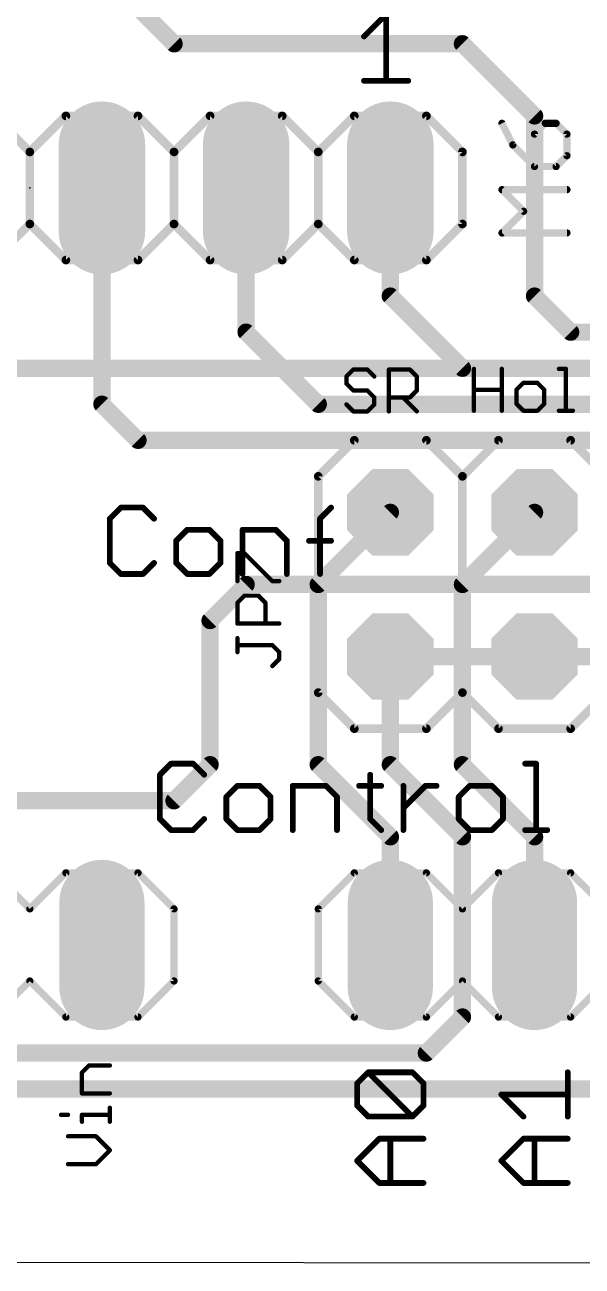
# Model space of a CAD drawing. Extents: x 6 to 93.4, y 7 to 66.
# Drawn here: x 35.47 to 45.29, y 7.04 to 28.91 of the extents above; entities that cross this region are included whole.
import ezdxf

# ---------------------------------------------------------------- set-up
doc = ezdxf.new("R2010")
doc.units = 0
for name, color, linetype in [('1', 22, 'CONTINUOUS'), ('112', 253, 'CONTINUOUS'), ('16', 175, 'CONTINUOUS'), ('17', 82, 'CONTINUOUS'), ('20', 7, 'CONTINUOUS'), ('21', 7, 'CONTINUOUS'), ('23', 7, 'CONTINUOUS'), ('25', 253, 'CONTINUOUS'), ('27', 253, 'CONTINUOUS'), ('51', 53, 'CONTINUOUS')]:
    doc.layers.add(name, color=color, linetype=linetype)

# ---------------------------------------------------------------- blocks, each defined once
blk = doc.blocks.new('RECT')
blk.add_solid([(-0.5, -0.5), (0.5, -0.5), (-0.5, 0.5), (0.5, 0.5)])
blk = doc.blocks.new('OCTAGONP')
at = {"const_width": 0.5}
blk.add_lwpolyline([(-0.25, -0.1036), (-0.25, 0.1036), (-0.1036, 0.25), (0.1036, 0.25), (0.25, 0.1036), (0.25, -0.1036), (0.1036, -0.25), (-0.1036, -0.25), (-0.25, -0.1036), (-0.25, 0.1036)], dxfattribs=at)
blk = doc.blocks.new('LONGP100')
at = {"const_width": 1}
blk.add_lwpolyline([(-0.5, 0), (0.5, 0)], dxfattribs=at)
at = {"const_width": 0.5}
for points in [[(-0.5, 0.25, 1), (-0.5, -0.25)], [(0.5, -0.25, 1), (0.5, 0.25)]]:
    blk.add_lwpolyline(points, format="xyb", dxfattribs=at)

msp = doc.modelspace()

# ---------------------------------------------------------------- linework, layer by layer
at = {"layer": '1', "const_width": 0.3048}
for points in [[(38.1, 28.575), (36.83, 29.845)], [(43.18, 28.575), (38.1, 28.575)], [(44.45, 27.305), (43.18, 28.575)], [(44.45, 24.13), (44.45, 27.305)], [(36.83, 22.225), (36.83, 26.035)], [(39.37, 23.495), (39.37, 26.035)], [(41.91, 24.13), (41.91, 26.035)], [(43.18, 22.86), (41.91, 24.13)], [(45.085, 23.495), (44.45, 24.13)], [(40.64, 22.225), (39.37, 23.495)], [(60.96, 23.495), (45.085, 23.495)], [(61.595, 22.86), (43.18, 22.86)], [(37.465, 21.59), (36.83, 22.225)], [(62.23, 22.225), (40.64, 22.225)], [(62.865, 21.59), (37.465, 21.59)], [(41.91, 20.32), (40.64, 19.05)], [(44.45, 20.32), (43.18, 19.05)], [(40.64, 19.05), (40.64, 15.875)], [(43.18, 19.05), (43.18, 15.875)], [(41.91, 17.78), (41.91, 15.875)], [(40.64, 15.875), (41.91, 14.605)], [(41.91, 15.875), (43.18, 14.605)], [(43.18, 15.875), (44.45, 14.605)], [(41.91, 14.605), (41.91, 12.7)], [(43.18, 14.605), (43.18, 11.43)], [(44.45, 14.605), (44.45, 12.7)], [(43.18, 11.43), (42.545, 10.795)], [(42.545, 10.795), (34.925, 10.795)], [(17.78, 10.16), (48.895, 10.16)]]:
    msp.add_lwpolyline(points, dxfattribs=at)
at = {"layer": '1', "const_width": 0.1524}
for points in [[(38.1, 28.6512, 1), (38.1, 28.4988)], [(38.0461, 28.5211, 1), (38.1539, 28.6289)], [(43.2339, 28.6289, 1), (43.1261, 28.5211)], [(43.18, 28.4988, 1), (43.18, 28.6512)], [(44.5262, 27.305, 1), (44.3738, 27.305)], [(44.3961, 27.2511, 1), (44.5039, 27.3589)], [(36.9062, 26.035, 1), (36.7538, 26.035)], [(39.4462, 26.035, 1), (39.2938, 26.035)], [(41.9862, 26.035, 1), (41.8338, 26.035)], [(41.9639, 24.1839, 1), (41.8561, 24.0761)], [(44.5039, 24.1839, 1), (44.3961, 24.0761)], [(41.8338, 24.13, 1), (41.9862, 24.13)], [(44.3738, 24.13, 1), (44.5262, 24.13)], [(39.4239, 23.5489, 1), (39.3161, 23.4411)], [(45.085, 23.5712, 1), (45.085, 23.4188)], [(45.0311, 23.4411, 1), (45.1389, 23.5489)], [(39.2938, 23.495, 1), (39.4462, 23.495)], [(43.18, 22.9362, 1), (43.18, 22.7838)], [(43.1261, 22.8061, 1), (43.2339, 22.9139)], [(36.8839, 22.2789, 1), (36.7761, 22.1711)], [(40.64, 22.3012, 1), (40.64, 22.1488)], [(40.5861, 22.1711, 1), (40.6939, 22.2789)], [(36.7538, 22.225, 1), (36.9062, 22.225)], [(37.465, 21.6662, 1), (37.465, 21.5138)], [(37.4111, 21.5361, 1), (37.5189, 21.6439)], [(41.9639, 20.2661, 1), (41.8561, 20.3739)], [(44.5039, 20.2661, 1), (44.3961, 20.3739)], [(40.7162, 19.05, 1), (40.5638, 19.05)], [(40.5861, 19.1039, 1), (40.6939, 18.9961)], [(43.2562, 19.05, 1), (43.1038, 19.05)], [(43.1261, 19.1039, 1), (43.2339, 18.9961)], [(41.9862, 17.78, 1), (41.8338, 17.78)], [(40.6939, 15.9289, 1), (40.5861, 15.8211)], [(41.9639, 15.9289, 1), (41.8561, 15.8211)], [(43.2339, 15.9289, 1), (43.1261, 15.8211)], [(40.5638, 15.875, 1), (40.7162, 15.875)], [(41.8338, 15.875, 1), (41.9862, 15.875)], [(43.1038, 15.875, 1), (43.2562, 15.875)], [(41.9862, 14.605, 1), (41.8338, 14.605)], [(41.8561, 14.5511, 1), (41.9639, 14.6589)], [(43.2562, 14.605, 1), (43.1038, 14.605)], [(43.1261, 14.5511, 1), (43.2339, 14.6589)], [(44.5262, 14.605, 1), (44.3738, 14.605)], [(44.3961, 14.5511, 1), (44.5039, 14.6589)], [(41.8338, 12.7, 1), (41.9862, 12.7)], [(44.3738, 12.7, 1), (44.5262, 12.7)], [(43.1038, 11.43, 1), (43.2562, 11.43)], [(43.2339, 11.3761, 1), (43.1261, 11.4839)], [(42.545, 10.7188, 1), (42.545, 10.8712)], [(42.4911, 10.8489, 1), (42.5989, 10.7411)]]:
    msp.add_lwpolyline(points, format="xyb", dxfattribs=at)
at = {"layer": '112'}
for points, const_width in [([(41.4458, 28.7034), (41.8356, 29.0932)], 0.1016), ([(41.8356, 29.0932), (41.8356, 27.9238)], 0.1016), ([(41.4458, 27.9238), (42.2254, 27.9238)], 0.1016), ([(41.259, 22.8363), (41.1361, 22.7135)], 0.0762), ([(41.1361, 22.7135), (41.1361, 22.5906)], 0.0762), ([(41.5047, 22.8363), (41.259, 22.8363)], 0.0762), ([(41.6276, 22.7135), (41.5047, 22.8363)], 0.0762), ([(41.8845, 22.0991), (41.8845, 22.8363)], 0.0762), ([(41.8845, 22.8363), (42.2531, 22.8363)], 0.0762), ([(42.2531, 22.8363), (42.376, 22.7135)], 0.0762), ([(42.376, 22.7135), (42.376, 22.4677)], 0.0762), ([(43.3821, 22.1111), (43.3821, 22.8483)], 0.0762), ([(43.8736, 22.8483), (43.8736, 22.1111)], 0.0762), ([(44.8789, 22.8483), (45.0018, 22.8483)], 0.0762), ([(45.0018, 22.8483), (45.0018, 22.1111)], 0.0762), ([(41.1361, 22.5906), (41.259, 22.4677)], 0.0762), ([(44.2534, 22.6026), (44.1305, 22.4797)], 0.0762), ([(44.4991, 22.6026), (44.2534, 22.6026)], 0.0762), ([(44.622, 22.4797), (44.4991, 22.6026)], 0.0762), ([(41.259, 22.4677), (41.5047, 22.4677)], 0.0762), ([(41.5047, 22.4677), (41.6276, 22.3448)], 0.0762), ([(41.6276, 22.3448), (41.6276, 22.222)], 0.0762), ([(42.2531, 22.3448), (41.8845, 22.3448)], 0.0762), ([(42.1303, 22.3448), (42.376, 22.0991)], 0.0762), ([(42.376, 22.4677), (42.2531, 22.3448)], 0.0762), ([(43.3821, 22.4797), (43.8736, 22.4797)], 0.0762), ([(44.1305, 22.4797), (44.1305, 22.234)], 0.0762), ([(44.622, 22.234), (44.622, 22.4797)], 0.0762), ([(41.259, 22.0991), (41.1361, 22.222)], 0.0762), ([(41.5047, 22.0991), (41.259, 22.0991)], 0.0762), ([(41.6276, 22.222), (41.5047, 22.0991)], 0.0762), ([(44.1305, 22.234), (44.2534, 22.1111)], 0.0762), ([(44.2534, 22.1111), (44.4991, 22.1111)], 0.0762), ([(44.4991, 22.1111), (44.622, 22.234)], 0.0762), ([(44.8789, 22.1111), (45.1247, 22.1111)], 0.0762)]:
    msp.add_lwpolyline(points, dxfattribs=dict(at, const_width=const_width))
for points, const_width in [([(41.4278, 28.7214, 1), (41.4638, 28.6854)], 0.0508), ([(41.4458, 27.9492, 1), (41.4458, 27.8984)], 0.0508), ([(41.8102, 27.9238, 1), (41.861, 27.9238)], 0.0508), ([(42.2254, 27.8984, 1), (42.2254, 27.9492)], 0.0508), ([(41.1551, 22.7135, 1), (41.117, 22.7135)], 0.0381), ([(41.1226, 22.7269, 1), (41.1496, 22.7)], 0.0381), ([(41.259, 22.8554, 1), (41.259, 22.8173)], 0.0381), ([(41.2724, 22.8229, 1), (41.2455, 22.8498)], 0.0381), ([(41.5182, 22.8498, 1), (41.4912, 22.8229)], 0.0381), ([(41.5047, 22.8173, 1), (41.5047, 22.8554)], 0.0381), ([(41.6141, 22.7, 1), (41.6411, 22.7269)], 0.0381), ([(41.9036, 22.8363, 1), (41.8655, 22.8363)], 0.0381), ([(41.8845, 22.8554, 1), (41.8845, 22.8173)], 0.0381), ([(42.2666, 22.8498, 1), (42.2397, 22.8229)], 0.0381), ([(42.2531, 22.8173, 1), (42.2531, 22.8554)], 0.0381), ([(42.3951, 22.7135, 1), (42.357, 22.7135)], 0.0381), ([(42.3625, 22.7, 1), (42.3895, 22.7269)], 0.0381), ([(43.4012, 22.8483, 1), (43.3631, 22.8483)], 0.0381), ([(43.8926, 22.8483, 1), (43.8545, 22.8483)], 0.0381), ([(44.8789, 22.8674, 1), (44.8789, 22.8293)], 0.0381), ([(45.0209, 22.8483, 1), (44.9828, 22.8483)], 0.0381), ([(45.0018, 22.8293, 1), (45.0018, 22.8674)], 0.0381), ([(41.117, 22.5906, 1), (41.1551, 22.5906)], 0.0381), ([(41.1496, 22.6041, 1), (41.1226, 22.5771)], 0.0381), ([(44.2534, 22.6216, 1), (44.2534, 22.5835)], 0.0381), ([(44.2669, 22.5891, 1), (44.2399, 22.6161)], 0.0381), ([(44.5126, 22.6161, 1), (44.4857, 22.5891)], 0.0381), ([(44.4991, 22.5835, 1), (44.4991, 22.6216)], 0.0381), ([(41.259, 22.4868, 1), (41.259, 22.4487)], 0.0381), ([(41.2455, 22.4542, 1), (41.2724, 22.4812)], 0.0381), ([(41.5182, 22.4812, 1), (41.4912, 22.4542)], 0.0381), ([(41.5047, 22.4487, 1), (41.5047, 22.4868)], 0.0381), ([(41.6466, 22.3448, 1), (41.6085, 22.3448)], 0.0381), ([(41.6141, 22.3314, 1), (41.6411, 22.3583)], 0.0381), ([(41.8845, 22.3639, 1), (41.8845, 22.3258)], 0.0381), ([(42.1437, 22.3583, 1), (42.1168, 22.3314)], 0.0381), ([(42.2397, 22.3583, 1), (42.2666, 22.3314)], 0.0381), ([(42.2531, 22.3258, 1), (42.2531, 22.3639)], 0.0381), ([(42.357, 22.4677, 1), (42.3951, 22.4677)], 0.0381), ([(42.3895, 22.4542, 1), (42.3625, 22.4812)], 0.0381), ([(43.3821, 22.4988, 1), (43.3821, 22.4607)], 0.0381), ([(43.8736, 22.4607, 1), (43.8736, 22.4988)], 0.0381), ([(44.1496, 22.4797, 1), (44.1115, 22.4797)], 0.0381), ([(44.117, 22.4932, 1), (44.144, 22.4662)], 0.0381), ([(44.641, 22.4797, 1), (44.6029, 22.4797)], 0.0381), ([(44.6085, 22.4662, 1), (44.6355, 22.4932)], 0.0381), ([(41.1496, 22.2354, 1), (41.1226, 22.2085)], 0.0381), ([(41.259, 22.1181, 1), (41.259, 22.08)], 0.0381), ([(41.2455, 22.0856, 1), (41.2724, 22.1126)], 0.0381), ([(41.4912, 22.1126, 1), (41.5182, 22.0856)], 0.0381), ([(41.5047, 22.08, 1), (41.5047, 22.1181)], 0.0381), ([(41.6085, 22.222, 1), (41.6466, 22.222)], 0.0381), ([(41.6411, 22.2085, 1), (41.6141, 22.2354)], 0.0381), ([(41.8655, 22.0991, 1), (41.9036, 22.0991)], 0.0381), ([(42.3625, 22.0856, 1), (42.3895, 22.1126)], 0.0381), ([(43.3631, 22.1111, 1), (43.4012, 22.1111)], 0.0381), ([(43.8545, 22.1111, 1), (43.8926, 22.1111)], 0.0381), ([(44.144, 22.2474, 1), (44.117, 22.2205)], 0.0381), ([(44.1115, 22.234, 1), (44.1496, 22.234)], 0.0381), ([(44.2534, 22.1302, 1), (44.2534, 22.0921)], 0.0381), ([(44.2399, 22.0976, 1), (44.2669, 22.1246)], 0.0381), ([(44.4857, 22.1246, 1), (44.5126, 22.0976)], 0.0381), ([(44.4991, 22.0921, 1), (44.4991, 22.1302)], 0.0381), ([(44.6029, 22.234, 1), (44.641, 22.234)], 0.0381), ([(44.6355, 22.2205, 1), (44.6085, 22.2474)], 0.0381), ([(44.8789, 22.1302, 1), (44.8789, 22.0921)], 0.0381), ([(44.9828, 22.1111, 1), (45.0209, 22.1111)], 0.0381), ([(45.1247, 22.0921, 1), (45.1247, 22.1302)], 0.0381)]:
    msp.add_lwpolyline(points, format="xyb", dxfattribs=dict(at, const_width=const_width))
at = {"layer": '16', "const_width": 0.3048}
for points in [[(28.575, 22.86), (52.705, 22.86)], [(38.735, 18.415), (39.37, 19.05)], [(39.37, 19.05), (50.8, 19.05)], [(38.735, 15.875), (38.735, 18.415)], [(41.91, 17.78), (44.45, 17.78)], [(44.45, 17.78), (46.99, 17.78)], [(38.1, 15.24), (38.735, 15.875)], [(24.13, 15.24), (38.1, 15.24)]]:
    msp.add_lwpolyline(points, dxfattribs=at)
at = {"layer": '16', "const_width": 0.1524}
for points in [[(39.37, 19.1262, 1), (39.37, 18.9738)], [(39.4239, 18.9961, 1), (39.3161, 19.1039)], [(38.8112, 18.415, 1), (38.6588, 18.415)], [(38.6811, 18.4689, 1), (38.7889, 18.3611)], [(41.91, 17.8562, 1), (41.91, 17.7038)], [(44.45, 17.8562, 1), (44.45, 17.7038)], [(44.45, 17.7038, 1), (44.45, 17.8562)], [(38.7889, 15.8211, 1), (38.6811, 15.9289)], [(38.6588, 15.875, 1), (38.8112, 15.875)], [(38.0461, 15.2939, 1), (38.1539, 15.1861)], [(38.1, 15.1638, 1), (38.1, 15.3162)]]:
    msp.add_lwpolyline(points, format="xyb", dxfattribs=at)
at = {"layer": '20'}
msp.add_line((5.952, 7.147), (93.354, 7.041), dxfattribs=at)
at = {"layer": '21'}
for points, const_width in [([(35.56, 26.67), (34.925, 27.305)], 0.1524), ([(35.56, 26.67), (36.195, 27.305)], 0.1524), ([(36.195, 27.305), (37.465, 27.305)], 0.1524), ([(37.465, 27.305), (38.1, 26.67)], 0.1524), ([(38.1, 26.67), (38.735, 27.305)], 0.1524), ([(38.735, 27.305), (40.005, 27.305)], 0.1524), ([(40.005, 27.305), (40.64, 26.67)], 0.1524), ([(40.64, 26.67), (41.275, 27.305)], 0.1524), ([(41.275, 27.305), (42.545, 27.305)], 0.1524), ([(43.18, 26.67), (42.545, 27.305)], 0.1524), ([(35.56, 25.4), (35.56, 26.67)], 0.1524), ([(38.1, 25.4), (38.1, 26.67)], 0.1524), ([(40.64, 25.4), (40.64, 26.67)], 0.1524), ([(43.18, 25.4), (43.18, 26.67)], 0.1524), ([(34.925, 24.765), (35.56, 25.4)], 0.1524), ([(36.195, 24.765), (35.56, 25.4)], 0.1524), ([(38.1, 25.4), (37.465, 24.765)], 0.1524), ([(38.735, 24.765), (38.1, 25.4)], 0.1524), ([(40.64, 25.4), (40.005, 24.765)], 0.1524), ([(41.275, 24.765), (40.64, 25.4)], 0.1524), ([(42.545, 24.765), (43.18, 25.4)], 0.1524), ([(37.465, 24.765), (36.195, 24.765)], 0.1524), ([(40.005, 24.765), (38.735, 24.765)], 0.1524), ([(42.545, 24.765), (41.275, 24.765)], 0.1524), ([(40.64, 20.955), (41.275, 21.59)], 0.1524), ([(41.275, 21.59), (42.545, 21.59)], 0.1524), ([(42.545, 21.59), (43.18, 20.955)], 0.1524), ([(43.18, 20.955), (43.815, 21.59)], 0.1524), ([(43.815, 21.59), (45.085, 21.59)], 0.1524), ([(45.085, 21.59), (45.72, 20.955)], 0.1524), ([(40.64, 17.145), (40.64, 20.955)], 0.1524), ([(43.18, 20.955), (43.18, 17.145)], 0.1524), ([(40.64, 17.145), (41.275, 16.51)], 0.1524), ([(42.545, 16.51), (43.18, 17.145)], 0.1524), ([(43.18, 17.145), (43.815, 16.51)], 0.1524), ([(45.085, 16.51), (45.72, 17.145)], 0.1524), ([(41.275, 16.51), (42.545, 16.51)], 0.1524), ([(43.815, 16.51), (45.085, 16.51)], 0.1524), ([(34.925, 13.97), (35.56, 13.335)], 0.127), ([(35.56, 13.335), (36.195, 13.97)], 0.127), ([(36.195, 13.97), (37.465, 13.97)], 0.127), ([(37.465, 13.97), (38.1, 13.335)], 0.127), ([(40.64, 13.335), (41.275, 13.97)], 0.127), ([(41.275, 13.97), (42.545, 13.97)], 0.127), ([(42.545, 13.97), (43.18, 13.335)], 0.127), ([(43.18, 13.335), (43.815, 13.97)], 0.127), ([(43.815, 13.97), (45.085, 13.97)], 0.127), ([(45.085, 13.97), (45.72, 13.335)], 0.127), ([(38.1, 13.335), (38.1, 12.065)], 0.127), ([(40.64, 12.065), (40.64, 13.335)], 0.127), ([(35.56, 12.065), (34.925, 11.43)], 0.127), ([(36.195, 11.43), (35.56, 12.065)], 0.127), ([(38.1, 12.065), (37.465, 11.43)], 0.127), ([(41.275, 11.43), (40.64, 12.065)], 0.127), ([(43.18, 12.065), (42.545, 11.43)], 0.127), ([(43.815, 11.43), (43.18, 12.065)], 0.127), ([(45.72, 12.065), (45.085, 11.43)], 0.127), ([(37.465, 11.43), (36.195, 11.43)], 0.127), ([(42.545, 11.43), (41.275, 11.43)], 0.127), ([(45.085, 11.43), (43.815, 11.43)], 0.127), ([(36.4782, 10.4533), (36.6011, 10.5762)], 0.0762), ([(36.6011, 10.5762), (36.9697, 10.5762)], 0.0762), ([(41.3248, 10.2611), (41.5197, 10.456)], 0.1016), ([(41.5197, 10.456), (42.2993, 10.456)], 0.1016), ([(42.2993, 9.6764), (41.5197, 10.456)], 0.1016), ([(42.2993, 10.456), (42.4942, 10.2611)], 0.1016), ([(45.0342, 9.6764), (45.0342, 10.456)], 0.1016), ([(36.4782, 10.0847), (36.4782, 10.4533)], 0.0762), ([(41.3248, 9.8713), (41.3248, 10.2611)], 0.1016), ([(42.4942, 10.2611), (42.4942, 9.8713)], 0.1016), ([(36.9697, 10.0847), (36.4782, 10.0847)], 0.0762), ([(44.2546, 9.6764), (43.8648, 10.0662)], 0.1016), ([(43.8648, 10.0662), (45.0342, 10.0662)], 0.1016), ([(36.9697, 9.5857), (36.9697, 9.8315)], 0.0762), ([(41.5197, 9.6764), (41.3248, 9.8713)], 0.1016), ([(42.4942, 9.8713), (42.2993, 9.6764)], 0.1016), ([(36.1096, 9.7086), (36.2325, 9.7086)], 0.0762), ([(36.4782, 9.5857), (36.4782, 9.7086)], 0.0762), ([(36.4782, 9.7086), (36.9697, 9.7086)], 0.0762), ([(42.2993, 9.6764), (41.5197, 9.6764)], 0.1016), ([(36.724, 9.3288), (36.2325, 9.3288)], 0.0762), ([(36.9697, 9.0831), (36.724, 9.3288)], 0.0762), ([(41.3248, 8.8968), (41.7146, 9.2866)], 0.1016), ([(41.7146, 9.2866), (42.4942, 9.2866)], 0.1016), ([(41.9095, 8.507), (41.9095, 9.2866)], 0.1016), ([(43.8648, 8.8968), (44.2546, 9.2866)], 0.1016), ([(44.2546, 9.2866), (45.0342, 9.2866)], 0.1016), ([(44.4495, 8.507), (44.4495, 9.2866)], 0.1016), ([(36.724, 8.8373), (36.9697, 9.0831)], 0.0762), ([(36.2325, 8.8373), (36.724, 8.8373)], 0.0762), ([(41.7146, 8.507), (41.3248, 8.8968)], 0.1016), ([(44.2546, 8.507), (43.8648, 8.8968)], 0.1016), ([(42.4942, 8.507), (41.7146, 8.507)], 0.1016), ([(45.0342, 8.507), (44.2546, 8.507)], 0.1016)]:
    msp.add_lwpolyline(points, dxfattribs=dict(at, const_width=const_width))
for points, const_width in [([(36.195, 27.3431, 1), (36.195, 27.2669)], 0.0762), ([(36.2219, 27.2781, 1), (36.1681, 27.3319)], 0.0762), ([(37.4919, 27.3319, 1), (37.4381, 27.2781)], 0.0762), ([(37.465, 27.2669, 1), (37.465, 27.3431)], 0.0762), ([(38.735, 27.3431, 1), (38.735, 27.2669)], 0.0762), ([(38.7619, 27.2781, 1), (38.7081, 27.3319)], 0.0762), ([(40.0319, 27.3319, 1), (39.9781, 27.2781)], 0.0762), ([(40.005, 27.2669, 1), (40.005, 27.3431)], 0.0762), ([(41.275, 27.3431, 1), (41.275, 27.2669)], 0.0762), ([(41.3019, 27.2781, 1), (41.2481, 27.3319)], 0.0762), ([(42.5719, 27.3319, 1), (42.5181, 27.2781)], 0.0762), ([(42.545, 27.2669, 1), (42.545, 27.3431)], 0.0762), ([(35.5981, 26.67, 1), (35.5219, 26.67)], 0.0762), ([(35.5331, 26.6969, 1), (35.5869, 26.6431)], 0.0762), ([(35.5331, 26.6431, 1), (35.5869, 26.6969)], 0.0762), ([(38.1381, 26.67, 1), (38.0619, 26.67)], 0.0762), ([(38.0731, 26.6969, 1), (38.1269, 26.6431)], 0.0762), ([(38.0731, 26.6431, 1), (38.1269, 26.6969)], 0.0762), ([(40.6781, 26.67, 1), (40.6019, 26.67)], 0.0762), ([(40.6131, 26.6969, 1), (40.6669, 26.6431)], 0.0762), ([(40.6131, 26.6431, 1), (40.6669, 26.6969)], 0.0762), ([(43.2181, 26.67, 1), (43.1419, 26.67)], 0.0762), ([(43.1531, 26.6431, 1), (43.2069, 26.6969)], 0.0762), ([(35.5219, 25.4, 1), (35.5981, 25.4)], 0.0762), ([(35.5869, 25.4269, 1), (35.5331, 25.3731)], 0.0762), ([(35.5869, 25.3731, 1), (35.5331, 25.4269)], 0.0762), ([(38.0619, 25.4, 1), (38.1381, 25.4)], 0.0762), ([(38.1269, 25.4269, 1), (38.0731, 25.3731)], 0.0762), ([(38.1269, 25.3731, 1), (38.0731, 25.4269)], 0.0762), ([(40.6019, 25.4, 1), (40.6781, 25.4)], 0.0762), ([(40.6669, 25.4269, 1), (40.6131, 25.3731)], 0.0762), ([(40.6669, 25.3731, 1), (40.6131, 25.4269)], 0.0762), ([(43.1419, 25.4, 1), (43.2181, 25.4)], 0.0762), ([(43.2069, 25.3731, 1), (43.1531, 25.4269)], 0.0762), ([(36.195, 24.8031, 1), (36.195, 24.7269)], 0.0762), ([(36.1681, 24.7381, 1), (36.2219, 24.7919)], 0.0762), ([(37.4381, 24.7919, 1), (37.4919, 24.7381)], 0.0762), ([(37.465, 24.7269, 1), (37.465, 24.8031)], 0.0762), ([(38.735, 24.8031, 1), (38.735, 24.7269)], 0.0762), ([(38.7081, 24.7381, 1), (38.7619, 24.7919)], 0.0762), ([(39.9781, 24.7919, 1), (40.0319, 24.7381)], 0.0762), ([(40.005, 24.7269, 1), (40.005, 24.8031)], 0.0762), ([(41.275, 24.8031, 1), (41.275, 24.7269)], 0.0762), ([(41.2481, 24.7381, 1), (41.3019, 24.7919)], 0.0762), ([(42.5181, 24.7919, 1), (42.5719, 24.7381)], 0.0762), ([(42.545, 24.7269, 1), (42.545, 24.8031)], 0.0762), ([(41.275, 21.6281, 1), (41.275, 21.5519)], 0.0762), ([(41.3019, 21.5631, 1), (41.2481, 21.6169)], 0.0762), ([(42.5719, 21.6169, 1), (42.5181, 21.5631)], 0.0762), ([(42.545, 21.5519, 1), (42.545, 21.6281)], 0.0762), ([(43.815, 21.6281, 1), (43.815, 21.5519)], 0.0762), ([(43.8419, 21.5631, 1), (43.7881, 21.6169)], 0.0762), ([(45.1119, 21.6169, 1), (45.0581, 21.5631)], 0.0762), ([(45.085, 21.5519, 1), (45.085, 21.6281)], 0.0762), ([(40.6781, 20.955, 1), (40.6019, 20.955)], 0.0762), ([(40.6131, 20.9819, 1), (40.6669, 20.9281)], 0.0762), ([(43.2181, 20.955, 1), (43.1419, 20.955)], 0.0762), ([(43.1531, 20.9819, 1), (43.2069, 20.9281)], 0.0762), ([(43.1531, 20.9281, 1), (43.2069, 20.9819)], 0.0762), ([(40.6019, 17.145, 1), (40.6781, 17.145)], 0.0762), ([(40.6669, 17.1719, 1), (40.6131, 17.1181)], 0.0762), ([(43.1419, 17.145, 1), (43.2181, 17.145)], 0.0762), ([(43.2069, 17.1719, 1), (43.1531, 17.1181)], 0.0762), ([(43.2069, 17.1181, 1), (43.1531, 17.1719)], 0.0762), ([(41.275, 16.5481, 1), (41.275, 16.4719)], 0.0762), ([(41.2481, 16.4831, 1), (41.3019, 16.5369)], 0.0762), ([(42.5181, 16.5369, 1), (42.5719, 16.4831)], 0.0762), ([(42.545, 16.4719, 1), (42.545, 16.5481)], 0.0762), ([(43.815, 16.5481, 1), (43.815, 16.4719)], 0.0762), ([(43.7881, 16.4831, 1), (43.8419, 16.5369)], 0.0762), ([(45.0581, 16.5369, 1), (45.1119, 16.4831)], 0.0762), ([(45.085, 16.4719, 1), (45.085, 16.5481)], 0.0762), ([(36.195, 14.0018, 1), (36.195, 13.9383)], 0.0635), ([(36.2175, 13.9475, 1), (36.1725, 13.9925)], 0.0635), ([(37.4875, 13.9925, 1), (37.4425, 13.9475)], 0.0635), ([(37.465, 13.9383, 1), (37.465, 14.0018)], 0.0635), ([(41.275, 14.0018, 1), (41.275, 13.9383)], 0.0635), ([(41.2975, 13.9475, 1), (41.2525, 13.9925)], 0.0635), ([(42.5675, 13.9925, 1), (42.5225, 13.9475)], 0.0635), ([(42.545, 13.9383, 1), (42.545, 14.0018)], 0.0635), ([(43.815, 14.0018, 1), (43.815, 13.9383)], 0.0635), ([(43.8375, 13.9475, 1), (43.7925, 13.9925)], 0.0635), ([(45.1075, 13.9925, 1), (45.0625, 13.9475)], 0.0635), ([(45.085, 13.9383, 1), (45.085, 14.0018)], 0.0635), ([(35.5375, 13.3575, 1), (35.5825, 13.3125)], 0.0635), ([(35.5375, 13.3125, 1), (35.5825, 13.3575)], 0.0635), ([(38.1318, 13.335, 1), (38.0682, 13.335)], 0.0635), ([(38.0775, 13.3125, 1), (38.1225, 13.3575)], 0.0635), ([(40.6718, 13.335, 1), (40.6082, 13.335)], 0.0635), ([(40.6175, 13.3575, 1), (40.6625, 13.3125)], 0.0635), ([(43.1575, 13.3575, 1), (43.2025, 13.3125)], 0.0635), ([(43.1575, 13.3125, 1), (43.2025, 13.3575)], 0.0635), ([(35.5825, 12.0875, 1), (35.5375, 12.0425)], 0.0635), ([(35.5825, 12.0425, 1), (35.5375, 12.0875)], 0.0635), ([(38.0682, 12.065, 1), (38.1318, 12.065)], 0.0635), ([(38.1225, 12.0425, 1), (38.0775, 12.0875)], 0.0635), ([(40.6625, 12.0875, 1), (40.6175, 12.0425)], 0.0635), ([(40.6082, 12.065, 1), (40.6718, 12.065)], 0.0635), ([(43.2025, 12.0875, 1), (43.1575, 12.0425)], 0.0635), ([(43.2025, 12.0425, 1), (43.1575, 12.0875)], 0.0635), ([(36.195, 11.4618, 1), (36.195, 11.3982)], 0.0635), ([(36.1725, 11.4075, 1), (36.2175, 11.4525)], 0.0635), ([(37.4425, 11.4525, 1), (37.4875, 11.4075)], 0.0635), ([(37.465, 11.3982, 1), (37.465, 11.4618)], 0.0635), ([(41.275, 11.4618, 1), (41.275, 11.3982)], 0.0635), ([(41.2525, 11.4075, 1), (41.2975, 11.4525)], 0.0635), ([(42.5225, 11.4525, 1), (42.5675, 11.4075)], 0.0635), ([(42.545, 11.3982, 1), (42.545, 11.4618)], 0.0635), ([(43.815, 11.4618, 1), (43.815, 11.3982)], 0.0635), ([(43.7925, 11.4075, 1), (43.8375, 11.4525)], 0.0635), ([(45.0625, 11.4525, 1), (45.1075, 11.4075)], 0.0635), ([(45.085, 11.3982, 1), (45.085, 11.4618)], 0.0635), ([(36.6011, 10.5952, 1), (36.6011, 10.5571)], 0.0381), ([(36.6146, 10.5627, 1), (36.5876, 10.5896)], 0.0381), ([(36.9697, 10.5571, 1), (36.9697, 10.5952)], 0.0381), ([(41.5377, 10.474, 1), (41.5017, 10.438)], 0.0508), ([(41.5197, 10.4814, 1), (41.5197, 10.4306)], 0.0508), ([(41.5377, 10.438, 1), (41.5017, 10.474)], 0.0508), ([(42.3173, 10.474, 1), (42.2813, 10.438)], 0.0508), ([(42.2993, 10.4306, 1), (42.2993, 10.4814)], 0.0508), ([(45.0596, 10.456, 1), (45.0088, 10.456)], 0.0508), ([(36.4647, 10.4668, 1), (36.4917, 10.4398)], 0.0381), ([(36.4973, 10.4533, 1), (36.4592, 10.4533)], 0.0381), ([(41.3068, 10.2791, 1), (41.3428, 10.2431)], 0.0508), ([(41.3502, 10.2611, 1), (41.2994, 10.2611)], 0.0508), ([(42.5196, 10.2611, 1), (42.4688, 10.2611)], 0.0508), ([(42.4762, 10.2431, 1), (42.5122, 10.2791)], 0.0508), ([(36.4782, 10.1037, 1), (36.4782, 10.0656)], 0.0381), ([(36.4592, 10.0847, 1), (36.4973, 10.0847)], 0.0381), ([(36.9697, 10.0656, 1), (36.9697, 10.1037)], 0.0381), ([(43.8828, 10.0842, 1), (43.8468, 10.0482)], 0.0508), ([(43.8648, 10.0916, 1), (43.8648, 10.0408)], 0.0508), ([(45.0342, 10.0408, 1), (45.0342, 10.0916)], 0.0508), ([(36.9888, 9.8315, 1), (36.9507, 9.8315)], 0.0381), ([(41.3428, 9.8893, 1), (41.3068, 9.8533)], 0.0508), ([(41.2994, 9.8713, 1), (41.3502, 9.8713)], 0.0508), ([(42.4688, 9.8713, 1), (42.5196, 9.8713)], 0.0508), ([(42.5122, 9.8533, 1), (42.4762, 9.8893)], 0.0508), ([(36.1096, 9.7277, 1), (36.1096, 9.6896)], 0.0381), ([(36.2325, 9.6896, 1), (36.2325, 9.7277)], 0.0381), ([(36.4782, 9.7277, 1), (36.4782, 9.6896)], 0.0381), ([(36.4973, 9.7086, 1), (36.4592, 9.7086)], 0.0381), ([(36.9697, 9.6896, 1), (36.9697, 9.7277)], 0.0381), ([(41.5197, 9.7018, 1), (41.5197, 9.651)], 0.0508), ([(41.5017, 9.6584, 1), (41.5377, 9.6944)], 0.0508), ([(42.2813, 9.6944, 1), (42.3173, 9.6584)], 0.0508), ([(42.2813, 9.6584, 1), (42.3173, 9.6944)], 0.0508), ([(42.2993, 9.651, 1), (42.2993, 9.7018)], 0.0508), ([(44.2366, 9.6584, 1), (44.2726, 9.6944)], 0.0508), ([(45.0088, 9.6764, 1), (45.0596, 9.6764)], 0.0508), ([(36.4592, 9.5857, 1), (36.4973, 9.5857)], 0.0381), ([(36.9507, 9.5857, 1), (36.9888, 9.5857)], 0.0381), ([(36.2325, 9.3479, 1), (36.2325, 9.3098)], 0.0381), ([(36.7374, 9.3423, 1), (36.7105, 9.3153)], 0.0381), ([(36.724, 9.3098, 1), (36.724, 9.3479)], 0.0381), ([(41.7146, 9.312, 1), (41.7146, 9.2612)], 0.0508), ([(41.7326, 9.2686, 1), (41.6966, 9.3046)], 0.0508), ([(41.9349, 9.2866, 1), (41.8841, 9.2866)], 0.0508), ([(42.4942, 9.2612, 1), (42.4942, 9.312)], 0.0508), ([(44.2546, 9.312, 1), (44.2546, 9.2612)], 0.0508), ([(44.2726, 9.2686, 1), (44.2366, 9.3046)], 0.0508), ([(44.4749, 9.2866, 1), (44.4241, 9.2866)], 0.0508), ([(45.0342, 9.2612, 1), (45.0342, 9.312)], 0.0508), ([(36.9832, 9.0696, 1), (36.9562, 9.0965)], 0.0381), ([(36.9562, 9.0696, 1), (36.9832, 9.0965)], 0.0381), ([(36.2325, 8.8564, 1), (36.2325, 8.8183)], 0.0381), ([(36.7105, 8.8508, 1), (36.7374, 8.8239)], 0.0381), ([(36.724, 8.8183, 1), (36.724, 8.8564)], 0.0381), ([(41.3428, 8.9148, 1), (41.3068, 8.8788)], 0.0508), ([(41.3068, 8.9148, 1), (41.3428, 8.8788)], 0.0508), ([(43.8828, 8.9148, 1), (43.8468, 8.8788)], 0.0508), ([(43.8468, 8.9148, 1), (43.8828, 8.8788)], 0.0508), ([(41.7146, 8.5324, 1), (41.7146, 8.4816)], 0.0508), ([(41.6966, 8.489, 1), (41.7326, 8.525)], 0.0508), ([(41.8841, 8.507, 1), (41.9349, 8.507)], 0.0508), ([(42.4942, 8.4816, 1), (42.4942, 8.5324)], 0.0508), ([(44.2546, 8.5324, 1), (44.2546, 8.4816)], 0.0508), ([(44.2366, 8.489, 1), (44.2726, 8.525)], 0.0508), ([(44.4241, 8.507, 1), (44.4749, 8.507)], 0.0508), ([(45.0342, 8.4816, 1), (45.0342, 8.5324)], 0.0508)]:
    msp.add_lwpolyline(points, format="xyb", dxfattribs=dict(at, const_width=const_width))
at = {"layer": '23'}
msp.add_point((35.56, 26.035), dxfattribs=at)
at = {"layer": '25'}
for points, const_width in [([(43.8763, 27.175), (44.067, 26.7936)], 0.127), ([(44.639, 27.175), (44.4483, 26.9843)], 0.127), ([(44.8296, 27.175), (44.639, 27.175)], 0.127), ([(45.0203, 26.9843), (44.8296, 27.175)], 0.127), ([(44.4483, 26.9843), (44.4483, 26.4123)], 0.127), ([(45.0203, 26.603), (45.0203, 26.9843)], 0.127), ([(44.067, 26.7936), (44.4483, 26.4123)], 0.127), ([(44.4483, 26.4123), (44.8296, 26.4123)], 0.127), ([(44.8296, 26.4123), (45.0203, 26.603)], 0.127), ([(44.2577, 25.6242), (43.8763, 26.0056)], 0.127), ([(43.8763, 26.0056), (45.0203, 26.0056)], 0.127), ([(43.8763, 25.2429), (44.2577, 25.6242)], 0.127), ([(45.0203, 25.2429), (43.8763, 25.2429)], 0.127), ([(39.2167, 19.1099), (39.2167, 19.6014)], 0.0762), ([(39.2167, 19.6014), (39.3395, 19.6014)], 0.0762), ([(39.3395, 19.6014), (39.831, 19.1099)], 0.0762), ([(39.831, 19.1099), (39.9539, 19.1099)], 0.0762), ([(39.2167, 18.7301), (39.3395, 18.853)], 0.0762), ([(39.3395, 18.853), (39.5853, 18.853)], 0.0762), ([(39.5853, 18.853), (39.7082, 18.7301)], 0.0762), ([(39.2167, 18.3615), (39.2167, 18.7301)], 0.0762), ([(39.7082, 18.7301), (39.7082, 18.3615)], 0.0762), ([(39.9539, 18.3615), (39.2167, 18.3615)], 0.0762), ([(39.2167, 17.8588), (39.2167, 18.1046)], 0.0762), ([(39.831, 17.9817), (39.2167, 17.9817)], 0.0762), ([(39.9539, 17.8588), (39.831, 17.9817)], 0.0762), ([(39.831, 17.6131), (39.9539, 17.736)], 0.0762), ([(39.9539, 17.736), (39.9539, 17.8588)], 0.0762)]:
    msp.add_lwpolyline(points, dxfattribs=dict(at, const_width=const_width))
for points, const_width in [([(43.9047, 27.1891, 1), (43.8479, 27.1608)], 0.0635), ([(44.639, 27.2067, 1), (44.639, 27.1432)], 0.0635), ([(44.6614, 27.1525, 1), (44.6165, 27.1974)], 0.0635), ([(44.8521, 27.1974, 1), (44.8072, 27.1525)], 0.0635), ([(44.8296, 27.1432, 1), (44.8296, 27.2067)], 0.0635), ([(44.4801, 26.9843, 1), (44.4166, 26.9843)], 0.0635), ([(44.4259, 27.0067, 1), (44.4708, 26.9618)], 0.0635), ([(45.0521, 26.9843, 1), (44.9885, 26.9843)], 0.0635), ([(44.9978, 26.9618, 1), (45.0428, 27.0067)], 0.0635), ([(44.0894, 26.8161, 1), (44.0445, 26.7712)], 0.0635), ([(44.0386, 26.7794, 1), (44.0954, 26.8078)], 0.0635), ([(44.4483, 26.4441, 1), (44.4483, 26.3806)], 0.0635), ([(44.4259, 26.3898, 1), (44.4708, 26.4348)], 0.0635), ([(44.8072, 26.4348, 1), (44.8521, 26.3898)], 0.0635), ([(44.8296, 26.3806, 1), (44.8296, 26.4441)], 0.0635), ([(44.9885, 26.603, 1), (45.0521, 26.603)], 0.0635), ([(45.0428, 26.5805, 1), (44.9978, 26.6254)], 0.0635), ([(44.4166, 26.4123, 1), (44.4801, 26.4123)], 0.0635), ([(43.8763, 26.0373, 1), (43.8763, 25.9738)], 0.0635), ([(43.8988, 26.028, 1), (43.8539, 25.9831)], 0.0635), ([(45.0203, 25.9738, 1), (45.0203, 26.0373)], 0.0635), ([(44.2801, 25.6018, 1), (44.2352, 25.6467)], 0.0635), ([(44.2352, 25.6018, 1), (44.2801, 25.6467)], 0.0635), ([(43.8763, 25.2747, 1), (43.8763, 25.2112)], 0.0635), ([(43.8539, 25.2654, 1), (43.8988, 25.2205)], 0.0635), ([(45.0203, 25.2112, 1), (45.0203, 25.2747)], 0.0635), ([(39.2357, 19.6014, 1), (39.1976, 19.6014)], 0.0381), ([(39.2167, 19.6205, 1), (39.2167, 19.5824)], 0.0381), ([(39.353, 19.6149, 1), (39.3261, 19.5879)], 0.0381), ([(39.3395, 19.5824, 1), (39.3395, 19.6205)], 0.0381), ([(39.1976, 19.1099, 1), (39.2357, 19.1099)], 0.0381), ([(39.831, 19.129, 1), (39.831, 19.0909)], 0.0381), ([(39.8176, 19.0965, 1), (39.8445, 19.1234)], 0.0381), ([(39.9539, 19.0909, 1), (39.9539, 19.129)], 0.0381), ([(39.3395, 18.8721, 1), (39.3395, 18.834)], 0.0381), ([(39.353, 18.8395, 1), (39.3261, 18.8665)], 0.0381), ([(39.5988, 18.8665, 1), (39.5718, 18.8395)], 0.0381), ([(39.5853, 18.834, 1), (39.5853, 18.8721)], 0.0381), ([(39.2357, 18.7301, 1), (39.1976, 18.7301)], 0.0381), ([(39.2032, 18.7436, 1), (39.2301, 18.7167)], 0.0381), ([(39.7272, 18.7301, 1), (39.6891, 18.7301)], 0.0381), ([(39.6947, 18.7167, 1), (39.7216, 18.7436)], 0.0381), ([(39.2167, 18.3806, 1), (39.2167, 18.3425)], 0.0381), ([(39.1976, 18.3615, 1), (39.2357, 18.3615)], 0.0381), ([(39.6891, 18.3615, 1), (39.7272, 18.3615)], 0.0381), ([(39.9539, 18.3425, 1), (39.9539, 18.3806)], 0.0381), ([(39.2357, 18.1046, 1), (39.1976, 18.1046)], 0.0381), ([(39.2167, 18.0008, 1), (39.2167, 17.9627)], 0.0381), ([(39.8445, 17.9952, 1), (39.8176, 17.9682)], 0.0381), ([(39.831, 17.9627, 1), (39.831, 18.0008)], 0.0381), ([(39.1976, 17.8588, 1), (39.2357, 17.8588)], 0.0381), ([(39.973, 17.8588, 1), (39.9349, 17.8588)], 0.0381), ([(39.9349, 17.736, 1), (39.973, 17.736)], 0.0381), ([(39.9404, 17.8454, 1), (39.9674, 17.8723)], 0.0381), ([(39.9674, 17.7225, 1), (39.9404, 17.7494)], 0.0381), ([(39.8176, 17.6266, 1), (39.8445, 17.5996)], 0.0381)]:
    msp.add_lwpolyline(points, format="xyb", dxfattribs=dict(at, const_width=const_width))
at = {"layer": '27', "const_width": 0.1016}
for points in [[(37.1635, 20.4042), (36.9686, 20.2093)], [(37.5533, 20.4042), (37.1635, 20.4042)], [(37.7482, 20.2093), (37.5533, 20.4042)], [(40.6717, 20.2093), (40.8666, 20.4042)], [(36.9686, 20.2093), (36.9686, 19.4297)], [(40.6717, 19.2348), (40.6717, 20.2093)], [(38.3329, 20.0144), (38.138, 19.8195)], [(38.7227, 20.0144), (38.3329, 20.0144)], [(38.9176, 19.8195), (38.7227, 20.0144)], [(39.3074, 19.2348), (39.3074, 20.0144)], [(39.3074, 20.0144), (39.8921, 20.0144)], [(39.8921, 20.0144), (40.087, 19.8195)], [(38.138, 19.8195), (38.138, 19.4297)], [(38.9176, 19.4297), (38.9176, 19.8195)], [(40.087, 19.8195), (40.087, 19.2348)], [(40.4768, 19.8195), (40.8666, 19.8195)], [(36.9686, 19.4297), (37.1635, 19.2348)], [(37.5533, 19.2348), (37.7482, 19.4297)], [(38.138, 19.4297), (38.3329, 19.2348)], [(38.7227, 19.2348), (38.9176, 19.4297)], [(37.1635, 19.2348), (37.5533, 19.2348)], [(38.3329, 19.2348), (38.7227, 19.2348)], [(38.0467, 15.8932), (37.8518, 15.6983)], [(37.8518, 15.6983), (37.8518, 14.9187)], [(38.4365, 15.8932), (38.0467, 15.8932)], [(38.6314, 15.6983), (38.4365, 15.8932)], [(41.5549, 15.6983), (41.5549, 14.9187)], [(44.2835, 15.8932), (44.4784, 15.8932)], [(44.4784, 15.8932), (44.4784, 14.7238)], [(39.2161, 15.5034), (39.0212, 15.3085)], [(39.6059, 15.5034), (39.2161, 15.5034)], [(39.8008, 15.3085), (39.6059, 15.5034)], [(40.1906, 14.7238), (40.1906, 15.5034)], [(40.1906, 15.5034), (40.7753, 15.5034)], [(40.7753, 15.5034), (40.9702, 15.3085)], [(41.36, 15.5034), (41.7498, 15.5034)], [(42.1396, 14.7238), (42.1396, 15.5034)], [(42.1396, 15.1136), (42.5294, 15.5034)], [(42.5294, 15.5034), (42.7243, 15.5034)], [(43.309, 15.5034), (43.1141, 15.3085)], [(43.6988, 15.5034), (43.309, 15.5034)], [(43.8937, 15.3085), (43.6988, 15.5034)], [(39.0212, 15.3085), (39.0212, 14.9187)], [(39.8008, 14.9187), (39.8008, 15.3085)], [(40.9702, 15.3085), (40.9702, 14.7238)], [(43.1141, 15.3085), (43.1141, 14.9187)], [(43.8937, 14.9187), (43.8937, 15.3085)], [(37.8518, 14.9187), (38.0467, 14.7238)], [(38.4365, 14.7238), (38.6314, 14.9187)], [(39.0212, 14.9187), (39.2161, 14.7238)], [(39.6059, 14.7238), (39.8008, 14.9187)], [(41.5549, 14.9187), (41.7498, 14.7238)], [(43.1141, 14.9187), (43.309, 14.7238)], [(43.6988, 14.7238), (43.8937, 14.9187)], [(38.0467, 14.7238), (38.4365, 14.7238)], [(39.2161, 14.7238), (39.6059, 14.7238)], [(43.309, 14.7238), (43.6988, 14.7238)], [(44.2835, 14.7238), (44.6733, 14.7238)]]:
    msp.add_lwpolyline(points, dxfattribs=at)
at = {"layer": '27', "const_width": 0.0508}
for points in [[(37.1635, 20.4296, 1), (37.1635, 20.3788)], [(37.1815, 20.3862, 1), (37.1455, 20.4222)], [(37.5713, 20.4222, 1), (37.5353, 20.3862)], [(37.5533, 20.3788, 1), (37.5533, 20.4296)], [(40.8845, 20.3862, 1), (40.8486, 20.4222)], [(36.9506, 20.2273, 1), (36.9866, 20.1913)], [(36.994, 20.2093, 1), (36.9432, 20.2093)], [(37.7302, 20.1913, 1), (37.7662, 20.2273)], [(40.6537, 20.2273, 1), (40.6896, 20.1913)], [(40.6971, 20.2093, 1), (40.6463, 20.2093)], [(38.3329, 20.0398, 1), (38.3329, 19.989)], [(38.3509, 19.9964, 1), (38.3149, 20.0324)], [(38.7407, 20.0324, 1), (38.7047, 19.9964)], [(38.7227, 19.989, 1), (38.7227, 20.0398)], [(39.3328, 20.0144, 1), (39.282, 20.0144)], [(39.3074, 20.0398, 1), (39.3074, 19.989)], [(39.91, 20.0324, 1), (39.8741, 19.9964)], [(39.8921, 19.989, 1), (39.8921, 20.0398)], [(38.12, 19.8375, 1), (38.156, 19.8015)], [(38.1634, 19.8195, 1), (38.1126, 19.8195)], [(38.943, 19.8195, 1), (38.8922, 19.8195)], [(38.8996, 19.8015, 1), (38.9356, 19.8375)], [(40.1124, 19.8195, 1), (40.0616, 19.8195)], [(40.069, 19.8015, 1), (40.1049, 19.8375)], [(40.4768, 19.8449, 1), (40.4768, 19.7941)], [(40.8666, 19.7941, 1), (40.8666, 19.8449)], [(36.9866, 19.4477, 1), (36.9506, 19.4117)], [(37.7662, 19.4117, 1), (37.7302, 19.4477)], [(38.156, 19.4477, 1), (38.12, 19.4117)], [(38.9356, 19.4117, 1), (38.8996, 19.4477)], [(36.9432, 19.4297, 1), (36.994, 19.4297)], [(37.1635, 19.2602, 1), (37.1635, 19.2094)], [(37.1455, 19.2168, 1), (37.1815, 19.2528)], [(37.5353, 19.2528, 1), (37.5713, 19.2168)], [(37.5533, 19.2094, 1), (37.5533, 19.2602)], [(38.1126, 19.4297, 1), (38.1634, 19.4297)], [(38.3329, 19.2602, 1), (38.3329, 19.2094)], [(38.3149, 19.2168, 1), (38.3509, 19.2528)], [(38.7047, 19.2528, 1), (38.7407, 19.2168)], [(38.7227, 19.2094, 1), (38.7227, 19.2602)], [(38.8922, 19.4297, 1), (38.943, 19.4297)], [(39.282, 19.2348, 1), (39.3328, 19.2348)], [(40.0616, 19.2348, 1), (40.1124, 19.2348)], [(40.6463, 19.2348, 1), (40.6971, 19.2348)], [(37.8772, 15.6983, 1), (37.8264, 15.6983)], [(38.0467, 15.9186, 1), (38.0467, 15.8678)], [(38.0647, 15.8752, 1), (38.0287, 15.9112)], [(38.4545, 15.9112, 1), (38.4185, 15.8752)], [(38.4365, 15.8678, 1), (38.4365, 15.9186)], [(41.5803, 15.6983, 1), (41.5295, 15.6983)], [(44.2835, 15.9186, 1), (44.2835, 15.8678)], [(44.5038, 15.8932, 1), (44.453, 15.8932)], [(44.4784, 15.8678, 1), (44.4784, 15.9186)], [(37.8338, 15.7163, 1), (37.8698, 15.6803)], [(38.6134, 15.6803, 1), (38.6494, 15.7163)], [(39.2161, 15.5288, 1), (39.2161, 15.478)], [(39.2341, 15.4854, 1), (39.1981, 15.5214)], [(39.6239, 15.5214, 1), (39.5879, 15.4854)], [(39.6059, 15.478, 1), (39.6059, 15.5288)], [(40.216, 15.5034, 1), (40.1652, 15.5034)], [(40.1906, 15.5288, 1), (40.1906, 15.478)], [(40.7933, 15.5214, 1), (40.7573, 15.4854)], [(40.7753, 15.478, 1), (40.7753, 15.5288)], [(41.36, 15.5288, 1), (41.36, 15.478)], [(41.7498, 15.478, 1), (41.7498, 15.5288)], [(42.165, 15.5034, 1), (42.1142, 15.5034)], [(42.5294, 15.5288, 1), (42.5294, 15.478)], [(42.5473, 15.4854, 1), (42.5114, 15.5214)], [(42.7243, 15.478, 1), (42.7243, 15.5288)], [(43.309, 15.5288, 1), (43.309, 15.478)], [(43.3269, 15.4854, 1), (43.291, 15.5214)], [(43.7167, 15.5214, 1), (43.6808, 15.4854)], [(43.6988, 15.478, 1), (43.6988, 15.5288)], [(39.0032, 15.3265, 1), (39.0392, 15.2905)], [(39.0466, 15.3085, 1), (38.9958, 15.3085)], [(39.8262, 15.3085, 1), (39.7754, 15.3085)], [(39.7828, 15.2905, 1), (39.8188, 15.3265)], [(40.9956, 15.3085, 1), (40.9448, 15.3085)], [(40.9522, 15.2905, 1), (40.9882, 15.3265)], [(43.0961, 15.3265, 1), (43.132, 15.2905)], [(43.1395, 15.3085, 1), (43.0887, 15.3085)], [(43.9191, 15.3085, 1), (43.8683, 15.3085)], [(43.8757, 15.2905, 1), (43.9116, 15.3265)], [(42.1216, 15.1316, 1), (42.1575, 15.0956)], [(37.8698, 14.9367, 1), (37.8338, 14.9007)], [(37.8264, 14.9187, 1), (37.8772, 14.9187)], [(38.6494, 14.9007, 1), (38.6134, 14.9367)], [(39.0392, 14.9367, 1), (39.0032, 14.9007)], [(38.9958, 14.9187, 1), (39.0466, 14.9187)], [(39.7754, 14.9187, 1), (39.8262, 14.9187)], [(39.8188, 14.9007, 1), (39.7828, 14.9367)], [(41.5728, 14.9367, 1), (41.5369, 14.9007)], [(41.5295, 14.9187, 1), (41.5803, 14.9187)], [(43.132, 14.9367, 1), (43.0961, 14.9007)], [(43.0887, 14.9187, 1), (43.1395, 14.9187)], [(43.8683, 14.9187, 1), (43.9191, 14.9187)], [(43.9116, 14.9007, 1), (43.8757, 14.9367)], [(38.0467, 14.7492, 1), (38.0467, 14.6984)], [(38.0287, 14.7058, 1), (38.0647, 14.7418)], [(38.4185, 14.7418, 1), (38.4545, 14.7058)], [(38.4365, 14.6984, 1), (38.4365, 14.7492)], [(39.2161, 14.7492, 1), (39.2161, 14.6984)], [(39.1981, 14.7058, 1), (39.2341, 14.7418)], [(39.5879, 14.7418, 1), (39.6239, 14.7058)], [(39.6059, 14.6984, 1), (39.6059, 14.7492)], [(40.1652, 14.7238, 1), (40.216, 14.7238)], [(40.9448, 14.7238, 1), (40.9956, 14.7238)], [(41.7318, 14.7058, 1), (41.7677, 14.7418)], [(42.1142, 14.7238, 1), (42.165, 14.7238)], [(43.309, 14.7492, 1), (43.309, 14.6984)], [(43.291, 14.7058, 1), (43.3269, 14.7418)], [(43.6808, 14.7418, 1), (43.7167, 14.7058)], [(43.6988, 14.6984, 1), (43.6988, 14.7492)], [(44.2835, 14.7492, 1), (44.2835, 14.6984)], [(44.453, 14.7238, 1), (44.5038, 14.7238)], [(44.6733, 14.6984, 1), (44.6733, 14.7492)]]:
    msp.add_lwpolyline(points, format="xyb", dxfattribs=at)

# ---------------------------------------------------------------- block references
at = {"layer": '17'}
for p, xscale, yscale, rotation in [((36.83, 26.035), 1.524, 1.524, 270), ((36.83, 26.035), 1.524, 1.524, 270), ((39.37, 26.035), 1.524, 1.524, 270), ((39.37, 26.035), 1.524, 1.524, 270), ((41.91, 26.035), 1.524, 1.524, 270), ((41.91, 26.035), 1.524, 1.524, 270), ((36.83, 12.7), 1.5, 1.5, 90), ((36.83, 12.7), 1.5, 1.5, 90), ((41.91, 12.7), 1.5, 1.5, 90), ((41.91, 12.7), 1.5, 1.5, 90), ((44.45, 12.7), 1.5, 1.5, 90), ((44.45, 12.7), 1.5, 1.5, 90)]:
    msp.add_blockref('LONGP100', p, dxfattribs=dict(at, xscale=xscale, yscale=yscale, rotation=rotation))
at = {"layer": '17', "xscale": 1.524, "yscale": 1.524}
for p in [(41.91, 20.32), (41.91, 20.32), (44.45, 20.32), (44.45, 20.32), (41.91, 17.78), (41.91, 17.78), (44.45, 17.78), (44.45, 17.78)]:
    msp.add_blockref('OCTAGONP', p, dxfattribs=at)
at = {"layer": '21', "xscale": 0.508, "yscale": 0.508}
for p in [(36.83, 12.7), (41.91, 12.7), (44.45, 12.7)]:
    msp.add_blockref('RECT', p, dxfattribs=at)
at = {"layer": '51', "xscale": 0.508, "yscale": 0.508, "rotation": 180}
for p in [(36.83, 26.035), (39.37, 26.035), (41.91, 26.035)]:
    msp.add_blockref('RECT', p, dxfattribs=at)
at = {"layer": '51', "xscale": 0.508, "yscale": 0.508}
for p in [(41.91, 20.32), (44.45, 20.32), (41.91, 17.78), (44.45, 17.78)]:
    msp.add_blockref('RECT', p, dxfattribs=at)

doc.saveas('drawing.dxf')
